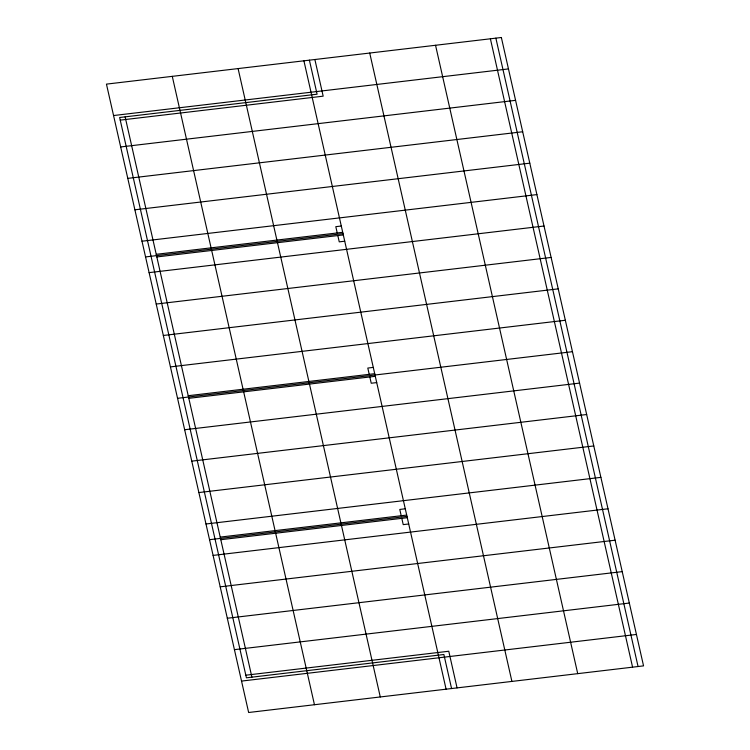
<?xml version="1.0" encoding="UTF-8"?>
<svg xmlns="http://www.w3.org/2000/svg" width="750" height="750" viewBox="0 0 750 750"><rect width="100%" height="100%" fill="white"/><g stroke="black" fill="none" stroke-linecap="round" stroke-linejoin="round"><path stroke-width="1.12" d="M113.569 115.537L508.463 68.916M120.234 120.131L323.166 96.169L314.878 59.512M120.675 146.953L515.578 100.341M127.781 178.378L522.684 131.756M134.897 209.794L529.791 163.172M142.003 241.219L536.906 194.597M341.288 226.022L335.803 226.669L337.228 232.95M156.234 254.316L342.712 232.303M145.556 256.922L343.012 233.616M156.825 256.941L343.303 234.919M344.728 241.209L339.244 241.856L337.819 235.575M149.109 272.634L544.012 226.013M156.225 304.05L551.119 257.438M163.331 335.475L558.234 288.853M170.438 366.891L565.341 320.269M373.284 367.406L367.8 368.053L369.216 374.334M188.222 395.709L374.7 373.688M177.553 398.306L572.447 351.694M188.812 398.325L375.3 376.312M376.716 382.594L371.231 383.241L369.816 376.959M184.659 429.731L579.562 383.109M191.766 461.147L586.669 414.525M198.881 492.562L593.775 445.95M205.988 523.987L600.891 477.366M405.272 508.791L399.788 509.438L401.212 515.728M220.219 537.094L406.697 515.081M209.541 539.691L406.988 516.384M220.809 539.709L407.288 517.697M408.712 523.978L403.228 524.625L401.803 518.344M213.094 555.403L607.997 508.781M220.209 586.828L615.103 540.206M227.316 618.244L622.219 571.622M234.422 649.659L629.325 603.047M245.831 675.197L448.772 651.244L457.059 687.9M241.537 681.084L636.431 634.462M495.872 38.147L638.062 666.525M490.388 38.794L632.578 667.172M435.544 45.272L577.725 673.65M369.722 53.044L511.912 681.422M309.394 60.159L317.091 94.2L119.644 117.506L246.422 677.812L443.878 654.506L451.575 688.547M303.909 60.806L446.091 689.194M238.088 68.578L380.278 696.956M172.275 76.35L314.456 704.728M125.128 116.859L251.906 677.166M501.356 37.5L106.453 84.122L248.644 712.5L643.547 665.878L501.356 37.5"/></g></svg>
